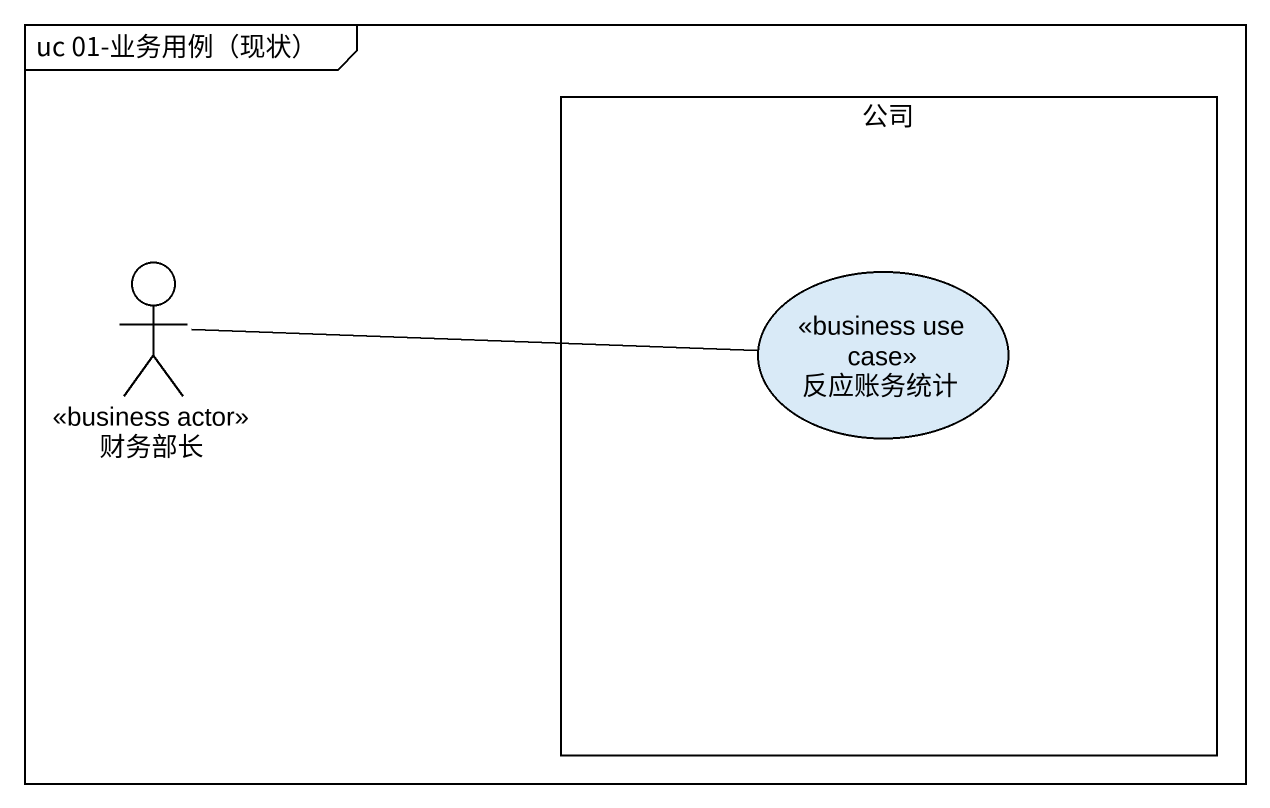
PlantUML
@startuml
mainframe uc 01-业务用例（现状）
rectangle 公司 {
  usecase 反应账务统计 <<business use case>>
}
actor 财务部长 <<business actor>>
财务部长 -right- 反应账务统计
@enduml
